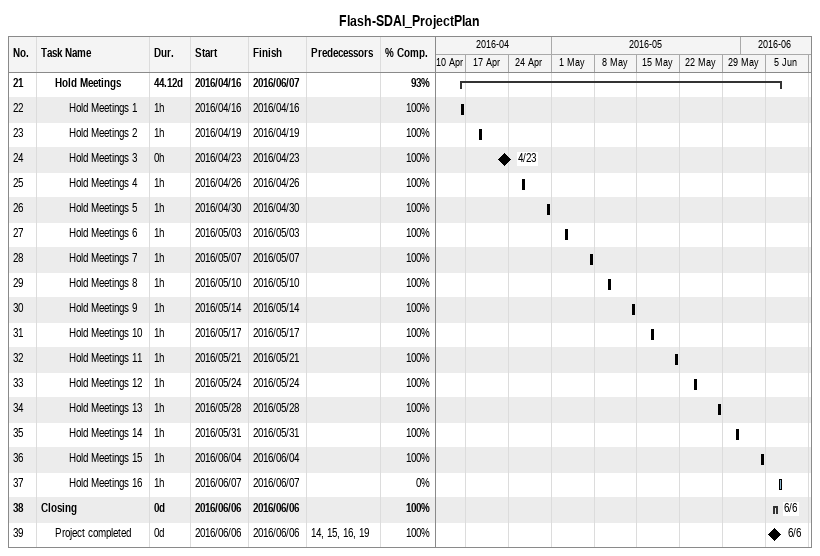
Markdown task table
Flash-SDAI_ProjectPlan

| ID | Level | Task | Duration | Start | Finish | Predecessors | % complete |
|---|---|---|---|---|---|---|---|
| 21 | 2 | **Hold Meetings** | 44.12d | 2016-04-16 | 2016-06-07 |  | 93 |
| 22 | 3 | Hold Meetings 1 | 1h | 2016-04-16 | 2016-04-16 |  | 100 |
| 23 | 3 | Hold Meetings 2 | 1h | 2016-04-19 | 2016-04-19 |  | 100 |
| 24 | 3 | Hold Meetings 3 | 0h | 2016-04-23 | 2016-04-23 |  | 100 |
| 25 | 3 | Hold Meetings 4 | 1h | 2016-04-26 | 2016-04-26 |  | 100 |
| 26 | 3 | Hold Meetings 5 | 1h | 2016-04-30 | 2016-04-30 |  | 100 |
| 27 | 3 | Hold Meetings 6 | 1h | 2016-05-03 | 2016-05-03 |  | 100 |
| 28 | 3 | Hold Meetings 7 | 1h | 2016-05-07 | 2016-05-07 |  | 100 |
| 29 | 3 | Hold Meetings 8 | 1h | 2016-05-10 | 2016-05-10 |  | 100 |
| 30 | 3 | Hold Meetings 9 | 1h | 2016-05-14 | 2016-05-14 |  | 100 |
| 31 | 3 | Hold Meetings 10 | 1h | 2016-05-17 | 2016-05-17 |  | 100 |
| 32 | 3 | Hold Meetings 11 | 1h | 2016-05-21 | 2016-05-21 |  | 100 |
| 33 | 3 | Hold Meetings 12 | 1h | 2016-05-24 | 2016-05-24 |  | 100 |
| 34 | 3 | Hold Meetings 13 | 1h | 2016-05-28 | 2016-05-28 |  | 100 |
| 35 | 3 | Hold Meetings 14 | 1h | 2016-05-31 | 2016-05-31 |  | 100 |
| 36 | 3 | Hold Meetings 15 | 1h | 2016-06-04 | 2016-06-04 |  | 100 |
| 37 | 3 | Hold Meetings 16 | 1h | 2016-06-07 | 2016-06-07 |  | 0 |
| 38 | 1 | **Closing** | 0d | 2016-06-06 | 2016-06-06 |  | 100 |
| 39 | 2 | Project completed | 0d | 2016-06-06 | 2016-06-06 | 14, 15, 16, 19 | 100 |
